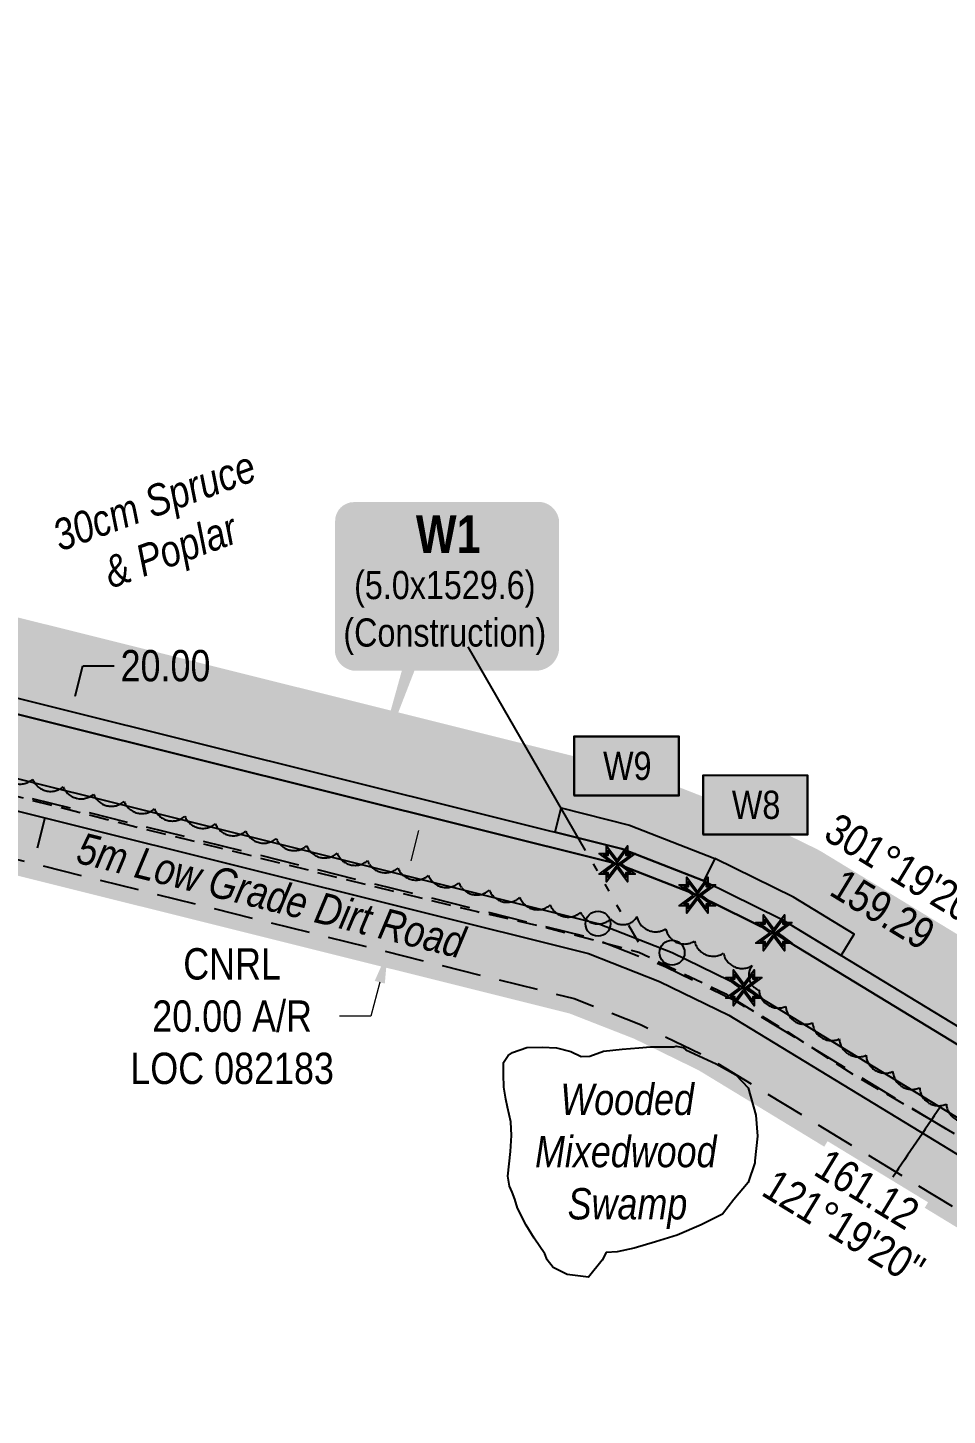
# Model space of a CAD drawing. Extents: x 379646 to 388155, y 6062459 to 6066140.
# Drawn here: x 384962.6 to 385256, y 6063811.1 to 6064253.9 of the extents above; entities that cross this region are included whole.
import ezdxf
from ezdxf.enums import TextEntityAlignment as Align

# ---------------------------------------------------------------- set-up
doc = ezdxf.new("R2010")
doc.units = 0
doc.header["$LTSCALE"] = 5
doc.header["$PDSIZE"] = 0.5
for name, pattern in [('0', [1, 1, 0]), ('foc-ACCESSROAD', [3.75, 2.5, -1.25]), ('foc-SEISMIC', [20.5, 15, -1, 0.5, -1, 0.5, -1, 0.5, -1]), ('UG_PIPE', [1.875, 1.25, -0.625])]:
    doc.linetypes.add(name, pattern=pattern)
doc.layers.get('Defpoints').update_dxf_attribs({"color": 9})
doc.layers.add('AS-GENERAL', color=48, linetype='Continuous', lineweight=18)
doc.layers.add('C-AR-T', color=13, linetype='Continuous', lineweight=9)
for name, color, linetype in [('AS-PIPE-UG', 44, 'UG_PIPE'), ('AS-ROADS', 254, 'Continuous'), ('AS-SEISMIC', 224, 'foc-SEISMIC'), ('C-AR', 13, 'foc-ACCESSROAD'), ('C-RW', 13, 'Continuous'), ('L-BD', 7, 'Continuous'), ('L-BD1', 253, 'Continuous'), ('L-MON', 1, 'Continuous'), ('P-BUFFER-H 30m', 51, 'Continuous'), ('P-PROPOSED', 10, 'Continuous'), ('P-PROPOSED-H', 21, 'Continuous'), ('P-TEMP-BLOCKS', 250, 'Continuous'), ('P-TEMP-BLUE', 146, 'Continuous'), ('P-TXT', 4, 'Continuous'), ('T-BUSH', 110, '0'), ('T-BUSH-T', 110, 'Continuous'), ('WETLAND', 143, 'Continuous'), ('WETLAND-T', 146, 'Continuous')]:
    doc.layers.add(name, color=color, linetype=linetype)
doc.layers.add('P-TEMP-BLUE-H', color=7, linetype='Continuous', true_color=0x99e6ff)
doc.styles.add('80', font='ARIALN.TTF', dxfattribs={"height": 10})
doc.styles.add('80CG', font='ARIALN.TTF', dxfattribs={"height": 10})
doc.styles.add('80L', font='ARIALN.TTF', dxfattribs={"height": 10})
doc.styles.add('BOLD', font='ARIALNB.TTF')
doc.dimstyles.new('Compass 5 000', dxfattribs={"dimscale": 5, "dimtxt": 9, "dimasz": 2, "dimexe": 0.2, "dimexo": 0.0625, "dimgap": 0.5, "dimtad": 0, "dimtih": 1, "dimtoh": 1, "dimzin": 0, "dimdsep": 46, "dimtxsty": '80CG', "dimcen": 0.1, "dimse1": 1, "dimse2": 1, "dimclrd": 256, "dimclrt": 256, "dimaunit": 1, "dimadec": 4, "dimazin": 0, "dimtfac": 0.06, "dimtofl": 0, "dimtmove": 0, "dimatfit": 1, "dimfxl": 0.2, "dimtolj": 1, "dimtzin": 0, "dimlwd": -1, "dimarcsym": 0})

# ---------------------------------------------------------------- blocks, each defined once
blk = doc.blocks.new('*D380')
at = {"layer": 'C-AR-T', "transparency": 16777216}
for p, q in [((385084.95, 6063988.05), (385087.45, 6063997.74)), ((385074.96, 6063949.33), (385072.15, 6063938.45)), ((385072.15, 6063938.45), (385062.15, 6063938.45))]:
    blk.add_line(p, q, dxfattribs=at)
for points in [[(385083.34, 6063988.47), (385086.57, 6063987.64), (385082.45, 6063978.37)], [(385073.35, 6063949.75), (385076.57, 6063948.91), (385077.46, 6063959.01)]]:
    blk.add_solid(points, dxfattribs=at)
at = {"layer": 'Defpoints', "color": 0, "transparency": 16777216}
for p in [(385032.42, 6063991.28), (385027.43, 6063971.92), (385077.46, 6063959.01)]:
    blk.add_point(p, dxfattribs=at)
at = {"layer": 'C-AR-T', "transparency": 16777216, "insert": (385027.85, 6063938.45), "char_height": 10, "attachment_point": 5, "style": '80CG'}
blk.add_mtext('\\A1;CNRL\\P20.00 A/R\\PLOC 082183', dxfattribs=at)
blk = doc.blocks.new('fdia')
at = {"color": 255, "const_width": 1}
blk.add_lwpolyline([(-0.5, 0, 1), (0.5, 0, 1)], format="xyb", close=True, dxfattribs=at)
blk = doc.blocks.new('Fdiaa')
blk.add_blockref('fdia', (0, 0))
blk = doc.blocks.new('fdib')
at = {"color": 1, "const_width": 1.6}
blk.add_lwpolyline([(-0.4, 0, 1), (0.4, 0, 1)], format="xyb", close=True, dxfattribs=at)
at = {"color": 1}
blk.add_circle((0, 0), 0.8, dxfattribs=at)
blk = doc.blocks.new('Fdibb')
blk.add_blockref('fdib', (0, 0))
blk = doc.blocks.new('fdicc')
for name in ['Fdibb', 'Fdiaa']:
    blk.add_blockref(name, (0, 0))
blk = doc.blocks.new('FDI')
blk.add_blockref('fdicc', (0, 0))
blk = doc.blocks.new('TEMP')
h = blk.add_hatch(color=255)
h.dxf.hatch_style = 1
h.paths.add_polyline_path([(0, 0.251), (-0.666, 1.152), (-0.666, 0.666), (-1.152, 0.666), (-0.251, 0), (-1.152, -0.666), (-0.666, -0.666), (-0.666, -1.152), (0, -0.251), (0.666, -1.152), (0.666, -0.666), (1.152, -0.666), (0.251, 0), (1.152, 0.666), (0.666, 0.666), (0.666, 1.152)])
h.paths.add_polyline_path([(0.566, 0.849), (0.566, 0.566), (0.849, 0.566), (0.083, 0), (0.849, -0.566), (0.566, -0.566), (0.566, -0.849), (0, -0.083), (-0.566, -0.849), (-0.566, -0.566), (-0.849, -0.566), (-0.083, 0), (-0.849, 0.566), (-0.566, 0.566), (-0.566, 0.849), (0, 0.083)], flags=16)
h = blk.add_hatch(color=1)
h.dxf.hatch_style = 1
h.paths.add_polyline_path([(0, 0.083), (-0.566, 0.849), (-0.566, 0.566), (-0.849, 0.566), (-0.083, 0), (-0.849, -0.566), (-0.566, -0.566), (-0.566, -0.849), (0, -0.083), (0.566, -0.849), (0.566, -0.566), (0.849, -0.566), (0.083, 0), (0.849, 0.566), (0.566, 0.566), (0.566, 0.849)])
at = {"color": 1}
for p, q in [((-0.083, 0), (0.083, 0)), ((0, 0.083), (0, -0.083))]:
    blk.add_line(p, q, dxfattribs=at)
at = {"color": 255, "flags": 128}
blk.add_lwpolyline([(-0.251, 0), (-1.152, 0.666), (-0.666, 0.666), (-0.666, 1.152), (0, 0.251), (0.666, 1.152), (0.666, 0.666), (1.152, 0.666), (0.251, 0), (1.152, -0.666), (0.666, -0.666), (0.666, -1.152), (0, -0.251), (-0.666, -1.152), (-0.666, -0.666), (-1.152, -0.666)], close=True, dxfattribs=at)
at = {"color": 1, "flags": 128}
blk.add_lwpolyline([(-0.083, 0), (-0.849, 0.566), (-0.566, 0.566), (-0.566, 0.849), (0, 0.083), (0.566, 0.849), (0.566, 0.566), (0.849, 0.566), (0.083, 0), (0.849, -0.566), (0.566, -0.566), (0.566, -0.849), (0, -0.083), (-0.566, -0.849), (-0.566, -0.566), (-0.849, -0.566)], close=True, dxfattribs=at)
blk = doc.blocks.new('Temp_Area5')
at = {"true_color": 0x99e6ff}
h = blk.add_hatch(color=141, dxfattribs=at)
h.dxf.hatch_style = 1
h.paths.add_polyline_path([(-16.83, -9.44), (16.33, -9.44), (16.33, 9.05), (-16.83, 9.05)])
at = {"color": 250}
for points in [[(-17.03, -9.64), (16.53, -9.64), (16.53, 9.25), (-17.03, 9.25)], [(-16.93, -9.54), (16.43, -9.54), (16.43, 9.15), (-16.93, 9.15)]]:
    blk.add_lwpolyline(points, close=True, dxfattribs=at)
at = {"color": 250, "style": '80L'}
blk.add_attdef('TEMPORARY', text='', height=9, dxfattribs=at).set_placement((0, -0.15), align=Align.MIDDLE_CENTER)
blk = doc.blocks.new('*U522')
at = {"true_color": 0x99e6ff}
h = blk.add_hatch(color=141, dxfattribs=at)
edge = h.paths.add_edge_path()
edge.add_line((-29, -33.84), (29, -33.84))
edge.add_arc((29, -27.84), 6, 270, 360)
edge.add_line((35, -27.84), (35, 12.5))
edge.add_arc((29, 12.5), 6, 0, 90)
edge.add_line((29, 18.5), (-29, 18.5))
edge.add_arc((-29, 12.5), 6, 90, 180)
edge.add_line((-35, 12.5), (-35, -27.84))
edge.add_arc((-29, -27.84), 6, 180, 270)
at = {"color": 250, "flags": 128}
blk.add_lwpolyline([(-29, -33.84, 3, 3, 0), (29, -33.84, 3, 3, 0.414214), (35, -27.84, 3, 3, 0), (35, 12.5, 3, 0, 0.414214), (29, 18.5, 0, 0, 0), (-29, 18.5, 0, 0, 0.414214), (-35, 12.5, 0, 0, 0), (-35, -27.84, 0, 3, 0.414214)], format="xyseb", close=True, dxfattribs=at)
at = {"flags": 128}
blk.add_lwpolyline([(-23.96, -72.13, 0, 7.5, 0), (0, 0, 0, 0, 0)], format="xyseb", dxfattribs=at)
at = {"color": 250}
for tag, p, height, style in [('TEMP_AREA_W1_001', (-9.21, 2.24), 12, 'BOLD'), ('ENTER_TEXT_001', (-30.66, -12.47), 9, '80')]:
    blk.add_attdef(tag, p, '', height=height, dxfattribs=dict(at, style=style))
blk = doc.blocks.new('*D551')
at = {"layer": 'Defpoints', "color": 0, "transparency": 16777216}
for p in [(384975.37, 6064030.87), (384993.24, 6064026.41), (384988.39, 6064007.01)]:
    blk.add_point(p, dxfattribs=at)
at = {"layer": 'P-TXT', "transparency": 16777216}
for p, q in [((384977.79, 6064040.57), (384980.21, 6064050.28)), ((384980.21, 6064050.28), (384990.21, 6064050.28)), ((384968.1, 6064001.77), (384965.68, 6063992.07))]:
    blk.add_line(p, q, dxfattribs=at)
for points in [[(384976.17, 6064040.98), (384979.41, 6064040.17), (384975.37, 6064030.87)], [(384966.48, 6064002.18), (384969.72, 6064001.37), (384970.52, 6064011.47)]]:
    blk.add_solid(points, dxfattribs=at)
at = {"layer": 'P-TXT', "transparency": 16777216, "insert": (385006.6, 6064050.28), "char_height": 10, "attachment_point": 5, "style": '80CG'}
blk.add_mtext('\\A1;20.00', dxfattribs=at)

msp = doc.modelspace()

# ---------------------------------------------------------------- hatches: boundary and pattern name
at = {"layer": 'P-BUFFER-H 30m'}
h = msp.add_hatch(color=256, dxfattribs=at)
h.dxf.hatch_style = 1
edge = h.paths.add_edge_path()
edge.add_line((385490.029, 6063853.932), (385458.835, 6063854.742))
edge.add_line((385458.835, 6063854.742), (385427.143, 6063829.836))
edge.add_arc((385408.613, 6063853.414), 29.989, 264.91766, 308.1643, ccw=False)
edge.add_line((385405.956, 6063823.543), (385343.262, 6063829.119))
edge.add_arc((385345.919, 6063858.99), 29.989, 254.26726, 264.91766, ccw=False)
edge.add_line((385337.788, 6063830.125), (385320.582, 6063834.972))
edge.add_arc((385328.713, 6063863.837), 29.989, 238.67707, 254.26726, ccw=False)
edge.add_line((385313.123, 6063838.219), (385176.714, 6063921.232))
edge.add_line((385176.714, 6063921.232), (385156.169, 6063931.28))
edge.add_line((385156.169, 6063931.28), (385135.463, 6063939.376))
edge.add_line((385135.463, 6063939.376), (384915.26, 6063994.364))
edge.add_line((384915.26, 6063994.364), (384883.793, 6063999.669))
edge.add_line((384883.793, 6063999.669), (384851.294, 6064003.057))
edge.add_arc((384854.403, 6064032.885), 29.989, 182.9991, 264.04795, ccw=False)
edge.add_line((384824.456, 6064031.316), (384821.79, 6064082.201))
edge.add_line((384821.79, 6064082.201), (384809.792, 6064243.231))
edge.add_line((384809.792, 6064243.231), (384800.087, 6064371.811))
edge.add_arc((384829.991, 6064374.068), 29.989, 162.03225, 184.31642, ccw=False)
edge.add_line((384801.464, 6064383.319), (384854.437, 6064546.664))
edge.add_arc((384882.963, 6064537.413), 29.989, 157.87425, 162.03225, ccw=False)
edge.add_line((384855.183, 6064548.708), (384904.39, 6064669.734))
edge.add_line((384904.39, 6064669.734), (384885.852, 6064677.264))
edge.add_arc((384897.137, 6064705.048), 29.989, 157.8944, 247.8944, ccw=False)
edge.add_line((384869.352, 6064716.334), (384908.194, 6064811.963))
edge.add_arc((384935.979, 6064800.678), 29.989, 67.8944, 157.8944, ccw=False)
edge.add_line((384947.264, 6064828.462), (384965.787, 6064820.939))
edge.add_arc((384954.502, 6064793.154), 29.989, -22.1056, 67.8944, ccw=False)
edge.add_line((384982.286, 6064781.869), (384962.253, 6064732.547))
edge.add_line((384962.253, 6064732.547), (384980.807, 6064725.011))
edge.add_arc((384969.522, 6064697.226), 29.989, -22.12575, 67.8944, ccw=False)
edge.add_line((384997.302, 6064685.931), (384929.675, 6064519.601))
edge.add_line((384929.675, 6064519.601), (384880.571, 6064368.022))
edge.add_line((384880.571, 6064368.022), (384889.539, 6064249.202))
edge.add_line((384889.539, 6064249.202), (384901.58, 6064087.594))
edge.add_arc((384871.674, 6064085.366), 29.989, 2.9991, 4.26093, ccw=False)
edge.add_line((384901.621, 6064086.935), (384902.106, 6064077.68))
edge.add_line((384902.106, 6064077.68), (384930.47, 6064072.899))
edge.add_arc((384925.485, 6064043.327), 29.989, 75.9791, 80.43081, ccw=False)
edge.add_line((384932.75, 6064072.423), (385157.945, 6064016.188))
edge.add_arc((385150.68, 6063987.092), 29.989, 68.64491, 75.9791, ccw=False)
edge.add_line((385161.6, 6064015.022), (385187.216, 6064005.007))
edge.add_arc((385176.296, 6063977.077), 29.989, 63.93451, 68.64491, ccw=False)
edge.add_line((385189.473, 6064004.016), (385213.913, 6063992.061))
edge.add_arc((385200.736, 6063965.122), 29.989, 58.67707, 63.93451, ccw=False)
edge.add_line((385216.326, 6063990.74), (385348.851, 6063910.091))
edge.add_line((385348.851, 6063910.091), (385354.987, 6063908.362))
edge.add_line((385354.987, 6063908.362), (385393.306, 6063904.954))
edge.add_line((385393.306, 6063904.954), (385423.588, 6063928.754))
edge.add_arc((385442.119, 6063905.175), 29.989, 88.51121, 128.1643, ccw=False)
edge.add_line((385442.898, 6063935.154), (385470.523, 6063934.436))
edge.add_line((385470.523, 6063934.436), (385663.755, 6064129.282))
edge.add_line((385663.755, 6064129.282), (385693.6, 6064211.446))
edge.add_arc((385721.787, 6064201.207), 29.989, 70.03709, 160.03709, ccw=False)
edge.add_line((385732.026, 6064229.394), (385750.817, 6064222.569))
edge.add_arc((385740.578, 6064194.382), 29.989, -19.96291, 70.03709, ccw=False)
edge.add_line((385768.765, 6064184.143), (385735.169, 6064091.651))
edge.add_arc((385706.982, 6064101.889), 29.989, 315.23826, 340.03709, ccw=False)
edge.add_line((385728.275, 6064080.772), (385512.101, 6063862.793))
edge.add_arc((385490.808, 6063883.91), 29.989, 268.51121, 315.23826, ccw=False)
at = {"layer": 'P-PROPOSED-H'}
h = msp.add_hatch(color=256, dxfattribs=at)
h.dxf.hatch_style = 1
h.paths.add_polyline_path([(385490.808, 6063883.91), (385448.805, 6063885.002), (385408.613, 6063853.414), (385345.919, 6063858.99), (385328.713, 6063863.837), (385191.127, 6063947.566), (385168.238, 6063958.761), (385144.593, 6063968.006), (384921.395, 6064023.742), (384887.845, 6064029.398), (384854.403, 6064032.885), (384851.72, 6064084.1), (384839.698, 6064245.459), (384829.991, 6064374.068), (384882.963, 6064537.413), (384943.469, 6064686.23), (384897.137, 6064705.048), (384935.979, 6064800.678), (384954.502, 6064793.154), (384923.183, 6064716.048), (384969.522, 6064697.226), (384901.483, 6064529.883), (384850.223, 6064371.65), (384859.635, 6064246.944), (384871.674, 6064085.366), (384873.474, 6064050.997), (384890.546, 6064049.217), (384925.485, 6064043.327), (385150.68, 6063987.092), (385176.296, 6063977.077), (385200.736, 6063965.122), (385336.768, 6063882.338), (385349.546, 6063878.739), (385402.49, 6063874.03), (385442.119, 6063905.175), (385482.694, 6063904.121), (385689.691, 6064112.846), (385721.787, 6064201.207), (385740.578, 6064194.382), (385706.982, 6064101.889)])
at = {"layer": 'P-TEMP-BLUE-H'}
h = msp.add_hatch(color=256, dxfattribs=at)
h.dxf.hatch_style = 1
h.paths.add_polyline_path([(385402.49, 6063874.03), (385349.546, 6063878.739), (385336.768, 6063882.338), (385200.736, 6063965.122), (385176.296, 6063977.077), (385150.68, 6063987.092), (384925.485, 6064043.327), (384890.546, 6064049.217), (384873.474, 6064050.997), (384871.674, 6064085.366), (384859.635, 6064246.944), (384850.223, 6064371.65), (384901.483, 6064529.883), (384945.145, 6064637.272), (384949.776, 6064635.391), (384906.182, 6064528.169), (384855.281, 6064371.045), (384864.62, 6064247.316), (384876.662, 6064085.682), (384878.242, 6064055.525), (384891.221, 6064054.172), (384926.507, 6064048.223), (385152.202, 6063991.864), (385178.309, 6063981.656), (385203.134, 6063969.482), (385338.78, 6063886.964), (385350.453, 6063883.676), (385400.959, 6063879.184), (385440.447, 6063910.218), (385480.665, 6063909.173), (385673.353, 6064103.469), (385678.528, 6064101.59), (385482.694, 6063904.121), (385442.119, 6063905.175)])
h = msp.add_hatch(color=256, dxfattribs=at)
h.dxf.hatch_style = 1
h.paths.add_polyline_path([(385132.844, 6064004.941), (385154.636, 6063999.499), (385181.831, 6063988.836), (385178.309, 6063981.656), (385152.202, 6063991.864), (385130.907, 6063997.182)])
h = msp.add_hatch(color=256, dxfattribs=at)
h.dxf.hatch_style = 1
h.paths.add_polyline_path([(385222.213, 6063957.876), (385226.37, 6063964.708), (385206.981, 6063976.503), (385181.831, 6063988.836), (385178.309, 6063981.656), (385203.134, 6063969.482)])

# ---------------------------------------------------------------- linework, layer by layer
at = {"layer": 'AS-PIPE-UG', "flags": 128}
msp.add_lwpolyline([(384853.809, 6064028.178), (384872.902, 6064025.95), (384897.682, 6064022.722), (384914.93, 6064019.388), (384940.81, 6064013.305), (384962.291, 6064007.859), (384990.154, 6064000.714), (385014.432, 6063994.615), (385070.549, 6063980.514), (385106.061, 6063971.851), (385127.116, 6063967.083), (385157.642, 6063958.942), (385185.35, 6063945.584), (385203.735, 6063934.326), (385226.293, 6063919.708), (385253.065, 6063904.153), (385275.831, 6063890.576), (385299.045, 6063876.171), (385311.432, 6063868.358), (385335.927, 6063856.189), (385340.442, 6063855.05), (385347.487, 6063853.746), (385353.252, 6063852.704), (385372.306, 6063851.558), (385398.386, 6063849.338), (385424.801, 6063846.484), (385439.334, 6063844.92), (385452.692, 6063843.378), (385455.313, 6063843.084), (385457.32, 6063842.558), (385459.706, 6063841.574), (385465.54, 6063838.697)], dxfattribs=at)
at = {"layer": 'AS-ROADS', "const_width": 4.998, "flags": 128}
msp.add_lwpolyline([(385446.483, 6063835.932), (385349.098, 6063843.387), (385344.581, 6063844.22), (385340.44, 6063845.019), (385332.115, 6063847.115), (385326, 6063849.305), (385318.372, 6063852.904), (385215.975, 6063915.086), (385187.462, 6063931.734), (385172.335, 6063940.522), (385166.133, 6063943.738), (385161.288, 6063945.635), (385156.291, 6063947.623), (385149.202, 6063950.284), (385142.735, 6063952.399), (385134.446, 6063954.917), (384991.037, 6063990.756), (384909.307, 6064010.449), (384904.199, 6064011.518), (384898.723, 6064012.615), (384892.585, 6064013.605), (384779.764, 6064026.254)], dxfattribs=at)
at = {"layer": 'AS-SEISMIC', "flags": 128}
msp.add_lwpolyline([(385103.037, 6064056.353), (385157.398, 6063962.198)], dxfattribs=at)
at = {"layer": 'C-AR', "flags": 128}
msp.add_lwpolyline([(385448.382, 6063844.233), (385446.548, 6063845.022), (385345.012, 6063854.053), (385326.7, 6063859.212), (385188.709, 6063943.155), (385166.226, 6063954.181), (385143.071, 6063963.234), (384920.373, 6064018.846), (384887.17, 6064024.443), (384814.224, 6064032.048), (384798.526, 6064048.577), (384800.382, 6064013.152), (384800.317, 6063998.398), (384815.283, 6064011.837), (384884.469, 6064004.624), (384916.283, 6063999.261), (385136.984, 6063944.148), (385158.171, 6063935.864), (385179.093, 6063925.604), (385318.646, 6063840.71), (385341.385, 6063834.304), (385441.586, 6063825.392), (385448.157, 6063822.564)], close=True, dxfattribs=at)
at = {"layer": 'C-RW'}
msp.add_lwpolyline([(384376.18, 6064022.818), (384799.828, 6064023.728), (384799.575, 6064028.55), (384886.494, 6064019.488), (384919.35, 6064013.949), (385141.55, 6063958.463), (385164.212, 6063949.602), (385186.305, 6063938.767), (385324.686, 6063854.586), (385344.105, 6063849.116), (385445.308, 6063840.115), (385512.626, 6063811.136), (385516.578, 6063820.318), (385447.789, 6063849.93), (385345.919, 6063858.99), (385328.713, 6063863.837), (385191.127, 6063947.566), (385168.238, 6063958.761), (385144.593, 6063968.006), (384921.395, 6064023.742), (384887.845, 6064029.398), (384798.442, 6064038.719), (384376.563, 6064037.814)], dxfattribs=at)
at = {"layer": 'P-PROPOSED', "flags": 128}
for points in [[(385328.713, 6063863.837), (385191.127, 6063947.566), (385168.238, 6063958.761), (385144.593, 6063968.006), (384921.395, 6064023.742), (384887.845, 6064029.398), (384854.403, 6064032.885), (384851.72, 6064084.1), (384839.698, 6064245.459), (384829.991, 6064374.068)], [(384850.223, 6064371.65), (384859.635, 6064246.944), (384871.674, 6064085.366), (384873.474, 6064050.997), (384890.546, 6064049.217), (384925.485, 6064043.327), (385150.68, 6063987.092), (385176.296, 6063977.077), (385200.736, 6063965.122), (385336.768, 6063882.338)]]:
    msp.add_lwpolyline(points, dxfattribs=at)
at = {"layer": 'P-TEMP-BLUE'}
msp.add_lwpolyline([(385336.768, 6063882.338), (385200.736, 6063965.122), (385176.296, 6063977.077), (385150.68, 6063987.092), (384925.485, 6064043.327), (384890.546, 6064049.217), (384873.474, 6064050.997), (384871.674, 6064085.366), (384859.635, 6064246.944), (384850.223, 6064371.65), (384901.483, 6064529.883), (384945.145, 6064637.272), (384949.776, 6064635.391), (384906.182, 6064528.169), (384855.281, 6064371.045), (384864.62, 6064247.316), (384876.662, 6064085.682), (384878.242, 6064055.525), (384891.221, 6064054.172), (384926.507, 6064048.223), (385152.202, 6063991.864), (385178.309, 6063981.656), (385203.134, 6063969.482), (385338.78, 6063886.964)], dxfattribs=at)
for points in [[(385132.844, 6064004.941), (385154.636, 6063999.499), (385181.831, 6063988.836), (385178.309, 6063981.656), (385152.202, 6063991.864), (385130.907, 6063997.182)], [(385222.213, 6063957.876), (385226.37, 6063964.708), (385206.981, 6063976.503), (385181.831, 6063988.836), (385178.309, 6063981.656), (385203.134, 6063969.482)]]:
    msp.add_lwpolyline(points, close=True, dxfattribs=at)
at = {"layer": 'T-BUSH', "flags": 128}
msp.add_lwpolyline([(384852.467, 6064107.072, 0.5205671), (384859.321, 6064101.882, 0.5205671), (384869.099, 6064099.805, 0.5205671), (384878.877, 6064097.727, 0.5205671), (384884.914, 6064092.554, 0.5205671), (384885.127, 6064082.56, 0.5205671), (384885.34, 6064072.566, 0.5205671), (384885.553, 6064062.572, 0.5205671), (384885.766, 6064052.578, 0.5205671), (384885.979, 6064042.584, 0.5205671), (384886.497, 6064032.851, 0.5205671), (384896.235, 6064030.603, 0.5205671), (384905.949, 6064028.245, 0.5205671), (384915.663, 6064025.886, 0.5205671), (384925.377, 6064023.528, 0.5205671), (384935.091, 6064021.169, 0.5205671), (384944.805, 6064018.811, 0.5205671), (384954.519, 6064016.452, 0.5205671), (384964.233, 6064014.094, 0.5205671), (384973.947, 6064011.735, 0.5205671), (384983.662, 6064009.377, 0.5205671), (384993.376, 6064007.018, 0.5205671), (385003.09, 6064004.659, 0.5205671), (385012.804, 6064002.301, 0.5205671), (385022.518, 6063999.942, 0.5205671), (385032.232, 6063997.584, 0.5205671), (385041.946, 6063995.225, 0.5205671), (385051.66, 6063992.867, 0.5205671), (385061.374, 6063990.508, 0.5205671), (385071.088, 6063988.15, 0.5205671), (385080.802, 6063985.791, 0.5205671), (385090.516, 6063983.433, 0.5205671), (385100.23, 6063981.074, 0.5205671), (385109.944, 6063978.716, 0.5205671), (385119.658, 6063976.357, 0.5205671), (385129.372, 6063973.999, 0.5205671), (385139.086, 6063971.64, 0.5205671), (385148.735, 6063969.51, 0.5205671), (385157.006, 6063970.258, 0.5205671), (385166.209, 6063966.357, 0.5205671), (385175.413, 6063962.455, 0.5205671), (385184.616, 6063958.554, 0.5205671), (385193.819, 6063954.652, 0.5205671), (385195.97, 6063946.808, 0.5205671), (385204.509, 6063941.612, 0.5205671), (385213.049, 6063936.416, 0.5205671), (385221.589, 6063931.22, 0.5205671), (385230.128, 6063926.023, 0.5205671), (385238.668, 6063920.827, 0.5205671), (385247.208, 6063915.631, 0.5205671), (385255.747, 6063910.435, 0.5205671), (385264.287, 6063905.239, 0.5205671), (385272.827, 6063900.043, 0.5205671), (385281.366, 6063894.846, 0.5205671), (385289.906, 6063889.65, 0.5205671), (385298.445, 6063884.454, 0.5205671), (385307.014, 6063879.306, 0.5205671), (385316.177, 6063875.505, 0.5205671), (385325.736, 6063872.587, 0.5205671), (385335.182, 6063869.317, 0.5205671), (385344.629, 6063866.048, 0.5205671), (385351.692, 6063861.303, 0.5205671), (385361.651, 6063860.436, 0.5205671), (385371.609, 6063859.568, 0.5205671), (385381.568, 6063858.701, 0.5205671), (385391.526, 6063857.833, 0.5205671), (385401.485, 6063856.966, 0.5205671), (385411.443, 6063856.099, 0.5205671), (385421.402, 6063855.231, 0.5205671), (385431.361, 6063854.364, 0.5205671), (385441.319, 6063853.496, 0.5205671), (385448.638, 6063852.859, 0.5205671)], format="xyb", dxfattribs=at)
at = {"layer": 'WETLAND'}
msp.add_lwpolyline([(385115.825, 6063887.421), (385116.716, 6063895.351), (385117, 6063900.428), (385116.801, 6063904.73), (385115.741, 6063909.443), (385115.155, 6063912.049), (385114.525, 6063915.82), (385114.472, 6063919.903), (385114.472, 6063923.752), (385115.92, 6063925.958), (385117.341, 6063926.874), (385121.871, 6063928.472), (385126.762, 6063928.556), (385131.332, 6063928.357), (385135.928, 6063927.223), (385139.224, 6063925.646), (385141.968, 6063925.712), (385146.304, 6063927.296), (385152.299, 6063927.982), (385157.614, 6063928.392), (385161.386, 6063928.671), (385168.773, 6063928.71), (385168.818, 6063928.674), (385169.575, 6063928.968), (385171.771, 6063928.468), (385172.58, 6063927.788), (385182.246, 6063923.252), (385188.532, 6063919.737), (385192.509, 6063915.643), (385194.911, 6063906.946), (385195.502, 6063900.23), (385194.684, 6063892.326), (385194.683, 6063892.322), (385194.618, 6063891.687), (385192.468, 6063885.467), (385187.927, 6063879.968), (385184.301, 6063875.301), (385177.552, 6063871.886), (385169.876, 6063868.646), (385162.939, 6063866.502), (385156.152, 6063864.429), (385150.679, 6063863.334), (385147.233, 6063863.127), (385145.923, 6063860.647), (385141.563, 6063855.228), (385134.778, 6063856.034), (385130.283, 6063858.322), (385128.336, 6063860.683), (385127.635, 6063862.702), (385124.244, 6063867.681), (385121.711, 6063871.77), (385118.871, 6063877.193), (385118.023, 6063880.145), (385117.158, 6063882.34), (385116.389, 6063884.291), (385115.825, 6063887.421)], close=True, dxfattribs=at)

# ---------------------------------------------------------------- block references
at = {"layer": 'L-MON', "color": 4, "xscale": 4.998137249999989, "yscale": 4.998137249999989, "zscale": 4.998137249999989}
for p in [(385150.68, 6063987.092), (385176.296, 6063977.077), (385200.73, 6063965.094), (385191.114, 6063947.543)]:
    msp.add_blockref('TEMP', p, dxfattribs=at)
at = {"layer": 'L-MON', "xscale": 4.998137249999989, "yscale": 4.998137249999989, "zscale": 4.998137249999989}
for p in [(385144.593, 6063968.006), (385168.238, 6063958.761)]:
    msp.add_blockref('FDI', p, dxfattribs=at)
at = {"layer": 'P-TEMP-BLOCKS'}
ref = msp.add_blockref('*U522', (385095.71, 6064084.056), dxfattribs=dict(at, xscale=0.99962745, yscale=0.99962745, zscale=0.99962745))
ref.add_attrib('TEMP_AREA_W1_001', 'W1', (385086.5, 6064086.299), dxfattribs={"layer": '0', "color": 250, "height": 11.9955, "style": 'BOLD'})
ref.add_attrib('ENTER_TEXT_001', '(5.0x1529.6)', (385066.777, 6064071.591), dxfattribs={"layer": '0', "color": 250, "height": 8.99665, "style": '80'})
ref.add_attrib('ENTER_TEXT_002', '(Construction)', (385063.353, 6064056.437), dxfattribs={"layer": '0', "color": 250, "height": 8.99665, "style": '80'})
at = {"layer": 'P-TEMP-BLOCKS', "xscale": 0.99962745, "yscale": 0.99962745, "zscale": 0.99962745}
for p, values in [((385153.939, 6064018.531), {'TEMPORARY': 'W9'}), ((385195.038, 6064006.107), {'TEMPORARY': 'W8'})]:
    msp.add_blockref('Temp_Area5', p, dxfattribs=at).add_auto_attribs(values)

# ---------------------------------------------------------------- texts
at = {"layer": 'AS-GENERAL', "insert": (384971.901, 6063999.323), "char_height": 9.99628, "attachment_point": 1, "rotation": 345.96874, "style": '80L'}
msp.add_mtext_dynamic_manual_height_columns('\\pi8.4132;{\\fArial Narrow|b0|i1|c0|p34;5m Low Grade Dirt Road}', width=143.23906, gutter_width=49.981, heights=[0], dxfattribs=at)
at = {"layer": 'L-BD1', "style": '80L'}
for s, height, p in [("301°19'20''", 9.99627, (385242.911, 6063984.779)), ('159.29', 9.9963, (385235.508, 6063972.609))]:
    msp.add_text(s, height=height, rotation=328.6865, dxfattribs=at).set_placement(p, align=Align.MIDDLE)
at = {"layer": 'T-BUSH-T', "insert": (384969.235, 6064095.989), "char_height": 9.99256, "attachment_point": 1, "rotation": 20, "style": '80L'}
msp.add_mtext_dynamic_manual_height_columns('\\pi0.36351;{\\fArial Narrow|b0|i1|c0|p34;30cm Spruce \\P\\pi11.631;& Poplar}', width=67.26003, gutter_width=49.963, heights=[0], dxfattribs=at)
at = {"layer": 'WETLAND-T', "insert": (385117.17, 6063916.956), "char_height": 9.99627, "attachment_point": 1, "style": '80L'}
msp.add_mtext_dynamic_manual_height_columns('\\pi15.409;{\\fArial Narrow|b0|i1|c0|p34;Wooded \\P\\pi7.3358;Mixedwood\\P\\pi17.738;Swamp}', width=72.59679, gutter_width=49.981, heights=[0], dxfattribs=at)

# ---------------------------------------------------------------- dimensions: what is measured, and where the dimension line sits
at = {"layer": 'C-AR-T'}
dim = msp.add_linear_dim(base=(385077.458, 6063959.012), p1=(385032.422, 6063991.28), p2=(385027.427, 6063971.921), angle=255.53201, text='CNRL\\P20.00 A/R\\PLOC 082183', dimstyle='Compass 5 000', dxfattribs=at)
dim.commit()
dim.dimension.update_dxf_attribs({"geometry": '*D380', "text_midpoint": (385027.853, 6063938.454), "dimtype": 161})
at = {"layer": 'P-TXT', "color": 4}
dim = msp.add_aligned_dim(p1=(384988.393, 6064007.012), p2=(384993.236, 6064026.409), distance=18.419, text='20.00', dimstyle='Compass 5 000', dxfattribs=at)
dim.commit()
dim.dimension.update_dxf_attribs({"geometry": '*D551', "text_midpoint": (385006.603, 6064050.275)})

# ---------------------------------------------------------------- next in the draw order: texts
at = {"layer": 'L-BD', "insert": (385233.103, 6063887.558), "char_height": 9.9963, "width": 34.52097, "attachment_point": 2, "rotation": 328.6865, "style": '80L', "bg_fill": 3, "box_fill_scale": 1.15, "bg_fill_color": 256, "bg_fill_true_color": 256, "bg_fill_transparency": 0}
msp.add_mtext('161.12', dxfattribs=at)

# ---------------------------------------------------------------- next in the draw order: texts
at = {"layer": 'L-BD', "insert": (385225.718, 6063875.378), "char_height": 9.99627, "width": 56.28639, "attachment_point": 2, "rotation": 328.6865, "style": '80L', "bg_fill": 3, "box_fill_scale": 1.15, "bg_fill_color": 256, "bg_fill_true_color": 256, "bg_fill_transparency": 0}
msp.add_mtext("121°19'20''", dxfattribs=at)

# ---------------------------------------------------------------- next in the draw order: leaders
at = {"layer": 'L-BD', "path_type": 1}
msp.add_leader([(385253.762, 6063909.432), (385238.628, 6063887.117)], dimstyle='Compass 5 000', override={"dimgap": 0.5, "dimtad": 0}, dxfattribs=at)

doc.saveas('drawing.dxf')
